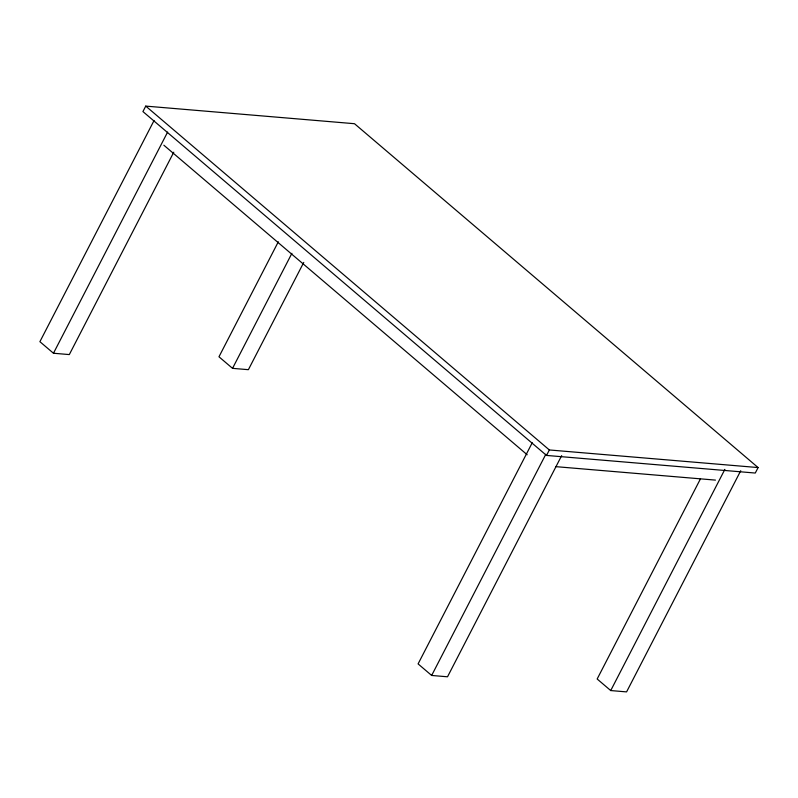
<?xml version="1.0" encoding="UTF-8"?>
<svg xmlns="http://www.w3.org/2000/svg" width="798" height="798" viewBox="0 0 798 798"><rect width="100%" height="100%" fill="white"/><g stroke="black" fill="none" stroke-linecap="round" stroke-linejoin="round"><path stroke-width="1.2" d="M145.755 106.104L142.932 111.58L546.52 455.429L755.277 473.044L758.1 467.568L354.502 123.71L145.755 106.104L549.353 449.962L758.1 467.568M154.054 120.528L39.9 341.684L53.466 353.245L69.316 354.581L173.764 152.219M53.466 353.245L167.62 132.079M278.322 241.784L218.971 356.786L232.537 368.347L248.387 369.683L303.749 262.422M232.537 368.347L291.888 253.345M532.246 442.73L418.092 663.896L431.658 675.457L447.518 676.794L561.662 455.628M431.658 675.457L545.812 454.291M546.52 455.429L549.353 449.962M700.464 478.85L597.163 678.998L610.729 690.559L626.58 691.896L740.734 470.73M610.729 690.559L724.873 469.394M555.627 466.631L715.447 480.107M163.849 145.206L527.189 454.76"/></g></svg>
